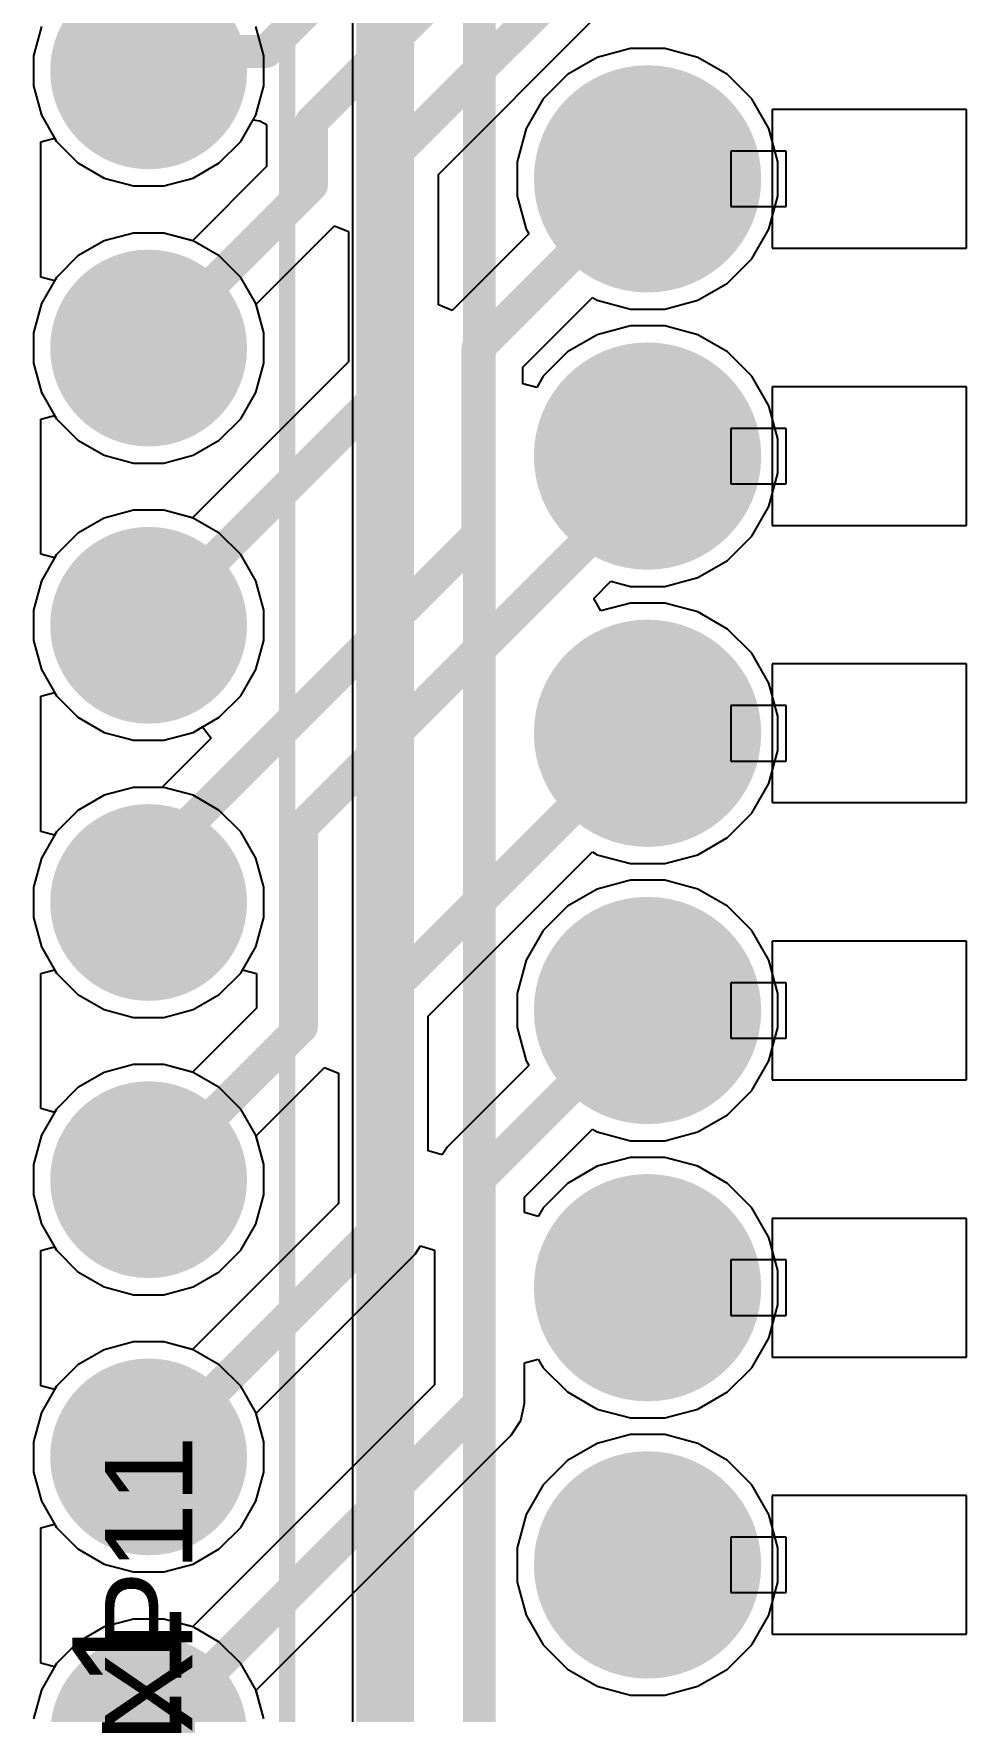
# Model space of a CAD drawing. Header units: inches. Extents: x -0.01 to 4.3, y -0.01 to 7.88.
# Drawn here: x 2.931 to 3.267, y 3.929 to 4.534 of the extents above; entities that cross this region are included whole.
import ezdxf

# ---------------------------------------------------------------- set-up
doc = ezdxf.new("R2010")
doc.units = ezdxf.units.IN
doc.header["$MEASUREMENT"] = 0
for name, color, linetype in [('Bottom Layer', 5, 'Continuous'), ('Bottom Solder', 6, 'Continuous'), ('Mechanical 29', 56, 'Continuous'), ('Multi-Layer', 9, 'Continuous'), ('Pad Holes', 156, 'Continuous'), ('Top Designator', 56, 'Continuous'), ('Top Layer', 1, 'Continuous'), ('Top Overlay', 2, 'Continuous'), ('Top Solder', 216, 'Continuous')]:
    doc.layers.add(name, color=color, linetype=linetype)
doc.styles.add('Arial', font='', dxfattribs={"height": 0.2})
doc.styles.get('Arial').set_extended_font_data('Arial')

# ---------------------------------------------------------------- blocks, each defined once
blk = doc.blocks.new('PLS_12_2')
at = {"layer": 'Bottom Layer'}
h = blk.add_hatch(color=5, dxfattribs=at)
edge = h.paths.add_edge_path()
edge.add_arc((-0.05, 0), 0.0315, 0, 360)
h = blk.add_hatch(color=5, dxfattribs=at)
edge = h.paths.add_edge_path()
edge.add_arc((0.05, 0), 0.0315, 0, 360)
h = blk.add_hatch(color=5, dxfattribs=at)
edge = h.paths.add_edge_path()
edge.add_arc((0.15, 0), 0.0315, 0, 360)
h = blk.add_hatch(color=5, dxfattribs=at)
edge = h.paths.add_edge_path()
edge.add_arc((0.25, 0), 0.0315, 0, 360)
h = blk.add_hatch(color=5, dxfattribs=at)
edge = h.paths.add_edge_path()
edge.add_arc((0.35, 0), 0.0315, 0, 360)
h = blk.add_hatch(color=5, dxfattribs=at)
edge = h.paths.add_edge_path()
edge.add_arc((0.45, 0), 0.0315, 0, 360)
h = blk.add_hatch(color=5, dxfattribs=at)
edge = h.paths.add_edge_path()
edge.add_arc((0.55, 0), 0.0315, 0, 360)
at = {"layer": 'Bottom Solder'}
h = blk.add_hatch(color=6, dxfattribs=at)
edge = h.paths.add_edge_path()
edge.add_arc((-0.05, 0), 0.0355, 0, 360)
h = blk.add_hatch(color=6, dxfattribs=at)
edge = h.paths.add_edge_path()
edge.add_arc((0.05, 0), 0.0355, 0, 360)
h = blk.add_hatch(color=6, dxfattribs=at)
edge = h.paths.add_edge_path()
edge.add_arc((0.15, 0), 0.0355, 0, 360)
h = blk.add_hatch(color=6, dxfattribs=at)
edge = h.paths.add_edge_path()
edge.add_arc((0.25, 0), 0.0355, 0, 360)
h = blk.add_hatch(color=6, dxfattribs=at)
edge = h.paths.add_edge_path()
edge.add_arc((0.35, 0), 0.0355, 0, 360)
h = blk.add_hatch(color=6, dxfattribs=at)
edge = h.paths.add_edge_path()
edge.add_arc((0.45, 0), 0.0355, 0, 360)
h = blk.add_hatch(color=6, dxfattribs=at)
edge = h.paths.add_edge_path()
edge.add_arc((0.55, 0), 0.0355, 0, 360)
at = {"layer": 'Multi-Layer'}
h = blk.add_hatch(color=9, dxfattribs=at)
edge = h.paths.add_edge_path()
edge.add_arc((-0.05, 0), 0.0315, 0, 360)
h = blk.add_hatch(color=9, dxfattribs=at)
edge = h.paths.add_edge_path()
edge.add_arc((0.05, 0), 0.0315, 0, 360)
h = blk.add_hatch(color=9, dxfattribs=at)
edge = h.paths.add_edge_path()
edge.add_arc((0.15, 0), 0.0315, 0, 360)
h = blk.add_hatch(color=9, dxfattribs=at)
edge = h.paths.add_edge_path()
edge.add_arc((0.25, 0), 0.0315, 0, 360)
h = blk.add_hatch(color=9, dxfattribs=at)
edge = h.paths.add_edge_path()
edge.add_arc((0.35, 0), 0.0315, 0, 360)
h = blk.add_hatch(color=9, dxfattribs=at)
edge = h.paths.add_edge_path()
edge.add_arc((0.45, 0), 0.0315, 0, 360)
h = blk.add_hatch(color=9, dxfattribs=at)
edge = h.paths.add_edge_path()
edge.add_arc((0.55, 0), 0.0315, 0, 360)
at = {"layer": 'Pad Holes'}
h = blk.add_hatch(color=7, dxfattribs=at)
edge = h.paths.add_edge_path()
edge.add_arc((-0.05, 0), 0.02165, 0, 360)
h = blk.add_hatch(color=7, dxfattribs=at)
edge = h.paths.add_edge_path()
edge.add_arc((0.05, 0), 0.02165, 0, 360)
h = blk.add_hatch(color=7, dxfattribs=at)
edge = h.paths.add_edge_path()
edge.add_arc((0.15, 0), 0.02165, 0, 360)
h = blk.add_hatch(color=7, dxfattribs=at)
edge = h.paths.add_edge_path()
edge.add_arc((0.25, 0), 0.02165, 0, 360)
h = blk.add_hatch(color=7, dxfattribs=at)
edge = h.paths.add_edge_path()
edge.add_arc((0.35, 0), 0.02165, 0, 360)
h = blk.add_hatch(color=7, dxfattribs=at)
edge = h.paths.add_edge_path()
edge.add_arc((0.45, 0), 0.02165, 0, 360)
h = blk.add_hatch(color=7, dxfattribs=at)
edge = h.paths.add_edge_path()
edge.add_arc((0.55, 0), 0.02165, 0, 360)
at = {"layer": 'Top Layer'}
h = blk.add_hatch(color=1, dxfattribs=at)
edge = h.paths.add_edge_path()
edge.add_arc((-0.05, 0), 0.0315, 0, 360)
h = blk.add_hatch(color=1, dxfattribs=at)
edge = h.paths.add_edge_path()
edge.add_arc((0.05, 0), 0.0315, 0, 360)
h = blk.add_hatch(color=1, dxfattribs=at)
edge = h.paths.add_edge_path()
edge.add_arc((0.15, 0), 0.0315, 0, 360)
h = blk.add_hatch(color=1, dxfattribs=at)
edge = h.paths.add_edge_path()
edge.add_arc((0.25, 0), 0.0315, 0, 360)
h = blk.add_hatch(color=1, dxfattribs=at)
edge = h.paths.add_edge_path()
edge.add_arc((0.35, 0), 0.0315, 0, 360)
h = blk.add_hatch(color=1, dxfattribs=at)
edge = h.paths.add_edge_path()
edge.add_arc((0.45, 0), 0.0315, 0, 360)
h = blk.add_hatch(color=1, dxfattribs=at)
edge = h.paths.add_edge_path()
edge.add_arc((0.55, 0), 0.0315, 0, 360)
at = {"layer": 'Top Solder'}
h = blk.add_hatch(color=216, dxfattribs=at)
edge = h.paths.add_edge_path()
edge.add_arc((-0.05, 0), 0.0355, 0, 360)
h = blk.add_hatch(color=216, dxfattribs=at)
edge = h.paths.add_edge_path()
edge.add_arc((0.05, 0), 0.0355, 0, 360)
h = blk.add_hatch(color=216, dxfattribs=at)
edge = h.paths.add_edge_path()
edge.add_arc((0.15, 0), 0.0355, 0, 360)
h = blk.add_hatch(color=216, dxfattribs=at)
edge = h.paths.add_edge_path()
edge.add_arc((0.25, 0), 0.0355, 0, 360)
h = blk.add_hatch(color=216, dxfattribs=at)
edge = h.paths.add_edge_path()
edge.add_arc((0.35, 0), 0.0355, 0, 360)
h = blk.add_hatch(color=216, dxfattribs=at)
edge = h.paths.add_edge_path()
edge.add_arc((0.45, 0), 0.0355, 0, 360)
h = blk.add_hatch(color=216, dxfattribs=at)
edge = h.paths.add_edge_path()
edge.add_arc((0.55, 0), 0.0355, 0, 360)
at = {"layer": 'Mechanical 29'}
blk.add_lwpolyline([(-0.6, -0.05, 0.00591, 0.00591, 0), (0.6, -0.05, 0.00591, 0.00591, 0)], format="xyseb", dxfattribs=at)
at = {"layer": 'Top Overlay'}
blk.add_lwpolyline([(-0.6, -0.05, 0.00591, 0.00591, 0), (0.6, -0.05, 0.00591, 0.00591, 0)], format="xyseb", dxfattribs=at)
at = {"layer": 'Mechanical 29', "style": 'Arial'}
blk.add_text('XP11', height=0.03937, dxfattribs=at).set_placement((-0.1378, -0.01181))
at = {"layer": 'Top Designator', "style": 'Arial'}
blk.add_text('XP11', height=0.031496, dxfattribs=at).set_placement((-0.04985, -0.01574))
blk = doc.blocks.new('B___P____4')
at = {"layer": 'Bottom Layer'}
h = blk.add_hatch(color=5, dxfattribs=at)
edge = h.paths.add_edge_path()
edge.add_arc((-0.3, 0.65), 0.037, 0, 360)
h = blk.add_hatch(color=5, dxfattribs=at)
edge = h.paths.add_edge_path()
edge.add_arc((-0.3, 0.55), 0.037, 0, 360)
h = blk.add_hatch(color=5, dxfattribs=at)
edge = h.paths.add_edge_path()
edge.add_arc((-0.3, 0.45), 0.037, 0, 360)
h = blk.add_hatch(color=5, dxfattribs=at)
edge = h.paths.add_edge_path()
edge.add_arc((-0.3, 0.35), 0.037, 0, 360)
h = blk.add_hatch(color=5, dxfattribs=at)
edge = h.paths.add_edge_path()
edge.add_arc((-0.3, 0.25), 0.037, 0, 360)
h = blk.add_hatch(color=5, dxfattribs=at)
edge = h.paths.add_edge_path()
edge.add_arc((-0.3, 0.15), 0.037, 0, 360)
at = {"layer": 'Bottom Solder'}
h = blk.add_hatch(color=6, dxfattribs=at)
edge = h.paths.add_edge_path()
edge.add_arc((-0.3, 0.65), 0.041, 0, 360)
h = blk.add_hatch(color=6, dxfattribs=at)
edge = h.paths.add_edge_path()
edge.add_arc((-0.3, 0.55), 0.041, 0, 360)
h = blk.add_hatch(color=6, dxfattribs=at)
edge = h.paths.add_edge_path()
edge.add_arc((-0.3, 0.45), 0.041, 0, 360)
h = blk.add_hatch(color=6, dxfattribs=at)
edge = h.paths.add_edge_path()
edge.add_arc((-0.3, 0.35), 0.041, 0, 360)
h = blk.add_hatch(color=6, dxfattribs=at)
edge = h.paths.add_edge_path()
edge.add_arc((-0.3, 0.25), 0.041, 0, 360)
h = blk.add_hatch(color=6, dxfattribs=at)
edge = h.paths.add_edge_path()
edge.add_arc((-0.3, 0.15), 0.041, 0, 360)
at = {"layer": 'Multi-Layer'}
h = blk.add_hatch(color=9, dxfattribs=at)
edge = h.paths.add_edge_path()
edge.add_arc((-0.3, 0.65), 0.037, 0, 360)
h = blk.add_hatch(color=9, dxfattribs=at)
edge = h.paths.add_edge_path()
edge.add_arc((-0.3, 0.55), 0.037, 0, 360)
h = blk.add_hatch(color=9, dxfattribs=at)
edge = h.paths.add_edge_path()
edge.add_arc((-0.3, 0.45), 0.037, 0, 360)
h = blk.add_hatch(color=9, dxfattribs=at)
edge = h.paths.add_edge_path()
edge.add_arc((-0.3, 0.35), 0.037, 0, 360)
h = blk.add_hatch(color=9, dxfattribs=at)
edge = h.paths.add_edge_path()
edge.add_arc((-0.3, 0.25), 0.037, 0, 360)
h = blk.add_hatch(color=9, dxfattribs=at)
edge = h.paths.add_edge_path()
edge.add_arc((-0.3, 0.15), 0.037, 0, 360)
at = {"layer": 'Pad Holes'}
h = blk.add_hatch(color=7, dxfattribs=at)
edge = h.paths.add_edge_path()
edge.add_arc((-0.3, 0.65), 0.02, 0, 360)
h = blk.add_hatch(color=7, dxfattribs=at)
edge = h.paths.add_edge_path()
edge.add_arc((-0.3, 0.55), 0.02, 0, 360)
h = blk.add_hatch(color=7, dxfattribs=at)
edge = h.paths.add_edge_path()
edge.add_arc((-0.3, 0.45), 0.02, 0, 360)
h = blk.add_hatch(color=7, dxfattribs=at)
edge = h.paths.add_edge_path()
edge.add_arc((-0.3, 0.35), 0.02, 0, 360)
h = blk.add_hatch(color=7, dxfattribs=at)
edge = h.paths.add_edge_path()
edge.add_arc((-0.3, 0.25), 0.02, 0, 360)
h = blk.add_hatch(color=7, dxfattribs=at)
edge = h.paths.add_edge_path()
edge.add_arc((-0.3, 0.15), 0.02, 0, 360)
at = {"layer": 'Top Layer'}
h = blk.add_hatch(color=1, dxfattribs=at)
edge = h.paths.add_edge_path()
edge.add_arc((-0.3, 0.65), 0.037, 0, 360)
h = blk.add_hatch(color=1, dxfattribs=at)
edge = h.paths.add_edge_path()
edge.add_arc((-0.3, 0.55), 0.037, 0, 360)
h = blk.add_hatch(color=1, dxfattribs=at)
edge = h.paths.add_edge_path()
edge.add_arc((-0.3, 0.45), 0.037, 0, 360)
h = blk.add_hatch(color=1, dxfattribs=at)
edge = h.paths.add_edge_path()
edge.add_arc((-0.3, 0.35), 0.037, 0, 360)
h = blk.add_hatch(color=1, dxfattribs=at)
edge = h.paths.add_edge_path()
edge.add_arc((-0.3, 0.25), 0.037, 0, 360)
h = blk.add_hatch(color=1, dxfattribs=at)
edge = h.paths.add_edge_path()
edge.add_arc((-0.3, 0.15), 0.037, 0, 360)
at = {"layer": 'Top Solder'}
h = blk.add_hatch(color=216, dxfattribs=at)
edge = h.paths.add_edge_path()
edge.add_arc((-0.3, 0.65), 0.041, 0, 360)
h = blk.add_hatch(color=216, dxfattribs=at)
edge = h.paths.add_edge_path()
edge.add_arc((-0.3, 0.55), 0.041, 0, 360)
h = blk.add_hatch(color=216, dxfattribs=at)
edge = h.paths.add_edge_path()
edge.add_arc((-0.3, 0.45), 0.041, 0, 360)
h = blk.add_hatch(color=216, dxfattribs=at)
edge = h.paths.add_edge_path()
edge.add_arc((-0.3, 0.35), 0.041, 0, 360)
h = blk.add_hatch(color=216, dxfattribs=at)
edge = h.paths.add_edge_path()
edge.add_arc((-0.3, 0.25), 0.041, 0, 360)
h = blk.add_hatch(color=216, dxfattribs=at)
edge = h.paths.add_edge_path()
edge.add_arc((-0.3, 0.15), 0.041, 0, 360)
at = {"layer": 'Bottom Layer'}
for p, q in [((-0.255, 0.675), (-0.255, 0.625)), ((-0.185, 0.675), (-0.255, 0.675)), ((-0.185, 0.625), (-0.185, 0.675)), ((-0.27, 0.66), (-0.27, 0.64)), ((-0.25, 0.66), (-0.27, 0.66)), ((-0.25, 0.64), (-0.25, 0.66)), ((-0.27, 0.64), (-0.25, 0.64)), ((-0.255, 0.625), (-0.185, 0.625)), ((-0.255, 0.575), (-0.255, 0.525)), ((-0.185, 0.575), (-0.255, 0.575)), ((-0.185, 0.525), (-0.185, 0.575)), ((-0.27, 0.56), (-0.27, 0.54)), ((-0.25, 0.56), (-0.27, 0.56)), ((-0.25, 0.54), (-0.25, 0.56)), ((-0.27, 0.54), (-0.25, 0.54)), ((-0.255, 0.525), (-0.185, 0.525)), ((-0.255, 0.475), (-0.255, 0.425)), ((-0.185, 0.475), (-0.255, 0.475)), ((-0.185, 0.425), (-0.185, 0.475)), ((-0.27, 0.46), (-0.27, 0.44)), ((-0.25, 0.46), (-0.27, 0.46)), ((-0.25, 0.44), (-0.25, 0.46)), ((-0.27, 0.44), (-0.25, 0.44)), ((-0.255, 0.425), (-0.185, 0.425)), ((-0.255, 0.375), (-0.255, 0.325)), ((-0.185, 0.375), (-0.255, 0.375)), ((-0.185, 0.325), (-0.185, 0.375)), ((-0.27, 0.36), (-0.27, 0.34)), ((-0.25, 0.36), (-0.27, 0.36)), ((-0.25, 0.34), (-0.25, 0.36)), ((-0.27, 0.34), (-0.25, 0.34)), ((-0.255, 0.325), (-0.185, 0.325)), ((-0.255, 0.275), (-0.255, 0.225)), ((-0.185, 0.275), (-0.255, 0.275)), ((-0.185, 0.225), (-0.185, 0.275)), ((-0.27, 0.26), (-0.27, 0.24)), ((-0.25, 0.26), (-0.27, 0.26)), ((-0.25, 0.24), (-0.25, 0.26)), ((-0.27, 0.24), (-0.25, 0.24)), ((-0.255, 0.225), (-0.185, 0.225)), ((-0.255, 0.175), (-0.255, 0.125)), ((-0.185, 0.175), (-0.255, 0.175)), ((-0.185, 0.125), (-0.185, 0.175)), ((-0.27, 0.16), (-0.27, 0.14)), ((-0.25, 0.16), (-0.27, 0.16)), ((-0.25, 0.14), (-0.25, 0.16)), ((-0.27, 0.14), (-0.25, 0.14)), ((-0.255, 0.125), (-0.185, 0.125))]:
    blk.add_line(p, q, dxfattribs=at)
at = {"layer": 'Top Overlay'}
blk.add_lwpolyline([(-0.4, -1.05, 0.01, 0.01, 0), (-0.4, 1.05, 0.01, 0.01, 0)], format="xyseb", dxfattribs=at)

msp = doc.modelspace()

# ---------------------------------------------------------------- linework, layer by layer
at = {"layer": 'Bottom Layer'}
for p, q in [((3.046, 4.79701), (3.046, 3.67165)), ((3.01394, 4.52594), (3.01111, 4.53649)), ((3.01394, 4.51501), (3.01394, 4.52594)), ((3.01111, 4.50446), (3.01394, 4.51501)), ((3.00565, 4.49499), (3.01111, 4.50446)), ((2.93354, 4.49486), (2.93854, 4.4962)), ((2.93354, 4.44609), (2.93354, 4.49486)), ((2.93854, 4.4962), (2.93924, 4.49499)), ((2.93924, 4.49499), (2.94696, 4.48727)), ((2.99792, 4.48727), (3.00565, 4.49499)), ((2.94696, 4.48727), (2.95642, 4.4818)), ((2.98846, 4.4818), (2.99792, 4.48727)), ((2.95642, 4.4818), (2.96698, 4.47898)), ((2.9779, 4.47898), (2.98846, 4.4818)), ((2.96698, 4.47898), (2.9779, 4.47898)), ((2.96698, 4.46197), (2.95642, 4.45914)), ((2.9779, 4.46197), (2.96698, 4.46197)), ((2.98846, 4.45914), (2.9779, 4.46197)), ((2.95642, 4.45914), (2.94696, 4.45368)), ((2.99792, 4.45368), (2.98846, 4.45914)), ((2.94696, 4.45368), (2.93924, 4.44595)), ((3.00565, 4.44595), (2.99792, 4.45368)), ((2.93854, 4.44475), (2.93354, 4.44609)), ((2.93924, 4.44595), (2.93854, 4.44475)), ((3.01111, 4.43649), (3.00565, 4.44595)), ((3.01394, 4.42594), (3.01111, 4.43649)), ((3.01394, 4.41501), (3.01394, 4.42594)), ((3.01111, 4.40446), (3.01394, 4.41501)), ((3.00565, 4.39499), (3.01111, 4.40446)), ((2.93354, 4.39486), (2.93854, 4.3962)), ((2.93354, 4.34609), (2.93354, 4.39486)), ((2.93854, 4.3962), (2.93924, 4.39499)), ((2.93924, 4.39499), (2.94696, 4.38727)), ((2.99792, 4.38727), (3.00565, 4.39499)), ((2.94696, 4.38727), (2.95642, 4.3818)), ((2.98846, 4.3818), (2.99792, 4.38727)), ((2.95642, 4.3818), (2.96698, 4.37898)), ((2.96698, 4.37898), (2.9779, 4.37898)), ((2.9779, 4.37898), (2.98846, 4.3818)), ((2.95642, 4.35914), (2.94696, 4.35368)), ((2.96698, 4.36197), (2.95642, 4.35914)), ((2.9779, 4.36197), (2.96698, 4.36197)), ((2.98846, 4.35914), (2.9779, 4.36197)), ((2.99792, 4.35368), (2.98846, 4.35914)), ((2.94696, 4.35368), (2.93924, 4.34595)), ((3.00565, 4.34595), (2.99792, 4.35368)), ((2.93854, 4.34475), (2.93354, 4.34609)), ((2.93924, 4.34595), (2.93854, 4.34475)), ((3.01111, 4.33649), (3.00565, 4.34595)), ((3.01394, 4.32594), (3.01111, 4.33649)), ((3.01394, 4.31501), (3.01394, 4.32594)), ((3.01111, 4.30446), (3.01394, 4.31501)), ((3.00565, 4.29499), (3.01111, 4.30446)), ((2.93354, 4.29486), (2.93854, 4.2962)), ((2.93354, 4.24609), (2.93354, 4.29486)), ((2.93854, 4.2962), (2.93924, 4.29499)), ((2.93924, 4.29499), (2.94696, 4.28727)), ((2.99792, 4.28727), (3.00565, 4.29499)), ((2.94696, 4.28727), (2.95642, 4.2818)), ((2.98846, 4.2818), (2.99792, 4.28727)), ((2.95642, 4.2818), (2.96698, 4.27898)), ((2.9779, 4.27898), (2.98846, 4.2818)), ((2.96698, 4.27898), (2.9779, 4.27898)), ((2.96698, 4.26197), (2.95642, 4.25914)), ((2.9779, 4.26197), (2.96698, 4.26197)), ((2.98846, 4.25914), (2.9779, 4.26197)), ((2.95642, 4.25914), (2.94696, 4.25368)), ((2.99792, 4.25368), (2.98846, 4.25914)), ((2.94696, 4.25368), (2.93924, 4.24595)), ((3.00565, 4.24595), (2.99792, 4.25368)), ((2.93854, 4.24475), (2.93354, 4.24609)), ((2.93924, 4.24595), (2.93854, 4.24475)), ((3.01111, 4.23649), (3.00565, 4.24595)), ((3.01394, 4.22594), (3.01111, 4.23649)), ((3.01394, 4.21501), (3.01394, 4.22594)), ((3.01111, 4.20446), (3.01394, 4.21501)), ((3.00565, 4.19499), (3.01111, 4.20446)), ((2.93354, 4.19486), (2.93854, 4.1962)), ((2.93354, 4.14609), (2.93354, 4.19486)), ((2.93854, 4.1962), (2.93924, 4.19499)), ((2.93924, 4.19499), (2.94696, 4.18727)), ((2.99792, 4.18727), (3.00565, 4.19499)), ((2.94696, 4.18727), (2.95642, 4.1818)), ((2.98846, 4.1818), (2.99792, 4.18727)), ((2.95642, 4.1818), (2.96698, 4.17898)), ((2.96698, 4.17898), (2.9779, 4.17898)), ((2.9779, 4.17898), (2.98846, 4.1818)), ((2.95642, 4.15914), (2.94696, 4.15368)), ((2.96698, 4.16197), (2.95642, 4.15914)), ((2.9779, 4.16197), (2.96698, 4.16197)), ((2.98846, 4.15914), (2.9779, 4.16197)), ((2.99792, 4.15368), (2.98846, 4.15914)), ((2.94696, 4.15368), (2.93924, 4.14595)), ((3.00565, 4.14595), (2.99792, 4.15368)), ((2.93854, 4.14475), (2.93354, 4.14609)), ((2.93924, 4.14595), (2.93854, 4.14475)), ((3.01111, 4.13649), (3.00565, 4.14595)), ((3.01394, 4.12594), (3.01111, 4.13649)), ((3.01394, 4.11501), (3.01394, 4.12594)), ((3.01111, 4.10446), (3.01394, 4.11501)), ((3.00565, 4.09499), (3.01111, 4.10446)), ((2.93354, 4.09486), (2.93854, 4.0962)), ((2.93354, 4.04609), (2.93354, 4.09486)), ((2.93854, 4.0962), (2.93924, 4.09499)), ((2.93924, 4.09499), (2.94696, 4.08727)), ((2.99792, 4.08727), (3.00565, 4.09499)), ((2.94696, 4.08727), (2.95642, 4.0818)), ((2.98846, 4.0818), (2.99792, 4.08727)), ((2.95642, 4.0818), (2.96698, 4.07898)), ((2.9779, 4.07898), (2.98846, 4.0818)), ((2.96698, 4.07898), (2.9779, 4.07898)), ((2.96698, 4.06197), (2.95642, 4.05914)), ((2.9779, 4.06197), (2.96698, 4.06197)), ((2.98846, 4.05914), (2.9779, 4.06197)), ((2.95642, 4.05914), (2.94696, 4.05368)), ((2.99792, 4.05368), (2.98846, 4.05914)), ((2.94696, 4.05368), (2.93924, 4.04595)), ((3.00565, 4.04595), (2.99792, 4.05368)), ((2.93854, 4.04475), (2.93354, 4.04609)), ((2.93924, 4.04595), (2.93854, 4.04475)), ((3.01111, 4.03649), (3.00565, 4.04595)), ((3.01394, 4.02594), (3.01111, 4.03649)), ((3.01394, 4.01501), (3.01394, 4.02594)), ((3.01111, 4.00446), (3.01394, 4.01501)), ((3.00565, 3.99499), (3.01111, 4.00446)), ((2.93354, 3.99486), (2.93854, 3.9962)), ((2.93854, 3.9962), (2.93924, 3.99499)), ((2.93924, 3.99499), (2.94696, 3.98727)), ((2.99792, 3.98727), (3.00565, 3.99499)), ((2.93354, 3.94609), (2.93354, 3.99486)), ((2.94696, 3.98727), (2.95642, 3.9818)), ((2.98846, 3.9818), (2.99792, 3.98727)), ((2.95642, 3.9818), (2.96698, 3.97898)), ((2.96698, 3.97898), (2.9779, 3.97898)), ((2.9779, 3.97898), (2.98846, 3.9818)), ((2.95642, 3.95914), (2.94696, 3.95368)), ((2.96698, 3.96197), (2.95642, 3.95914)), ((2.9779, 3.96197), (2.96698, 3.96197)), ((2.98846, 3.95914), (2.9779, 3.96197)), ((2.99792, 3.95368), (2.98846, 3.95914)), ((2.94696, 3.95368), (2.93924, 3.94595)), ((3.00565, 3.94595), (2.99792, 3.95368)), ((2.93854, 3.94475), (2.93354, 3.94609)), ((2.93924, 3.94595), (2.93854, 3.94475)), ((3.01111, 3.93649), (3.00565, 3.94595)), ((3.01394, 3.92594), (3.01111, 3.93649))]:
    msp.add_line(p, q, dxfattribs=at)
for points in [[(3.06221, 3.67165, 0.01181, 0.01181, 0), (3.06221, 4.87188, 0.01181, 0.01181, 0)], [(3.09174, 3.74212, 0.01181, 0.01181, 0), (3.09174, 4.78319, 0.01181, 0.01181, 0)]]:
    msp.add_lwpolyline(points, format="xyseb", dxfattribs=at)
at = {"layer": 'Top Layer'}
for p, q in [((2.93377, 4.53649), (2.93094, 4.52594)), ((3.07693, 4.48312), (3.1325, 4.5387)), ((3.14617, 4.5285), (3.13422, 4.52529)), ((3.15855, 4.5285), (3.14617, 4.5285)), ((3.1705, 4.52529), (3.15855, 4.5285)), ((2.93094, 4.52594), (2.93094, 4.51501)), ((3.13422, 4.52529), (3.1235, 4.51911)), ((3.18122, 4.51911), (3.1705, 4.52529)), ((3.1235, 4.51911), (3.11475, 4.51035)), ((3.18997, 4.51035), (3.18122, 4.51911)), ((2.93094, 4.51501), (2.93377, 4.50446)), ((3.11475, 4.51035), (3.10857, 4.49964)), ((3.19616, 4.49964), (3.18997, 4.51035)), ((2.93377, 4.50446), (2.93924, 4.49499)), ((3.00565, 4.49499), (3.01012, 4.50274)), ((3.01012, 4.50274), (3.01258, 4.5024)), ((3.01258, 4.5024), (3.01496, 4.50113)), ((3.01496, 4.50113), (3.01496, 4.48593)), ((3.10857, 4.49964), (3.10536, 4.48768)), ((3.19936, 4.48768), (3.19616, 4.49964)), ((2.93924, 4.49499), (2.94696, 4.48727)), ((2.99792, 4.48727), (3.00565, 4.49499)), ((2.94696, 4.48727), (2.95642, 4.4818)), ((3.01496, 4.48593), (2.98823, 4.4592)), ((2.98846, 4.4818), (2.99792, 4.48727)), ((3.10536, 4.48768), (3.10536, 4.47531)), ((3.19936, 4.47531), (3.19936, 4.48768)), ((2.95642, 4.4818), (2.96698, 4.47898)), ((2.9779, 4.47898), (2.98846, 4.4818)), ((3.07693, 4.43606), (3.07693, 4.48312)), ((2.96698, 4.47898), (2.9779, 4.47898)), ((3.10536, 4.47531), (3.10857, 4.46335)), ((3.19616, 4.46335), (3.19936, 4.47531)), ((2.96698, 4.46197), (2.95642, 4.45914)), ((2.9779, 4.46197), (2.96698, 4.46197)), ((2.98823, 4.4592), (2.9779, 4.46197)), ((3.01117, 4.43627), (3.03949, 4.46459)), ((3.03949, 4.46459), (3.04449, 4.46252)), ((3.04449, 4.46252), (3.04449, 4.41546)), ((3.10956, 4.46163), (3.08193, 4.43399)), ((3.10857, 4.46335), (3.10956, 4.46163)), ((3.18997, 4.45264), (3.19616, 4.46335)), ((2.95642, 4.45914), (2.94696, 4.45368)), ((2.94696, 4.45368), (2.93924, 4.44595)), ((3.18122, 4.44389), (3.18997, 4.45264)), ((2.93924, 4.44595), (2.93377, 4.43649)), ((3.1705, 4.4377), (3.18122, 4.44389)), ((3.10738, 4.41358), (3.1325, 4.4387)), ((3.1325, 4.4387), (3.13422, 4.4377)), ((3.13422, 4.4377), (3.14617, 4.4345)), ((3.15855, 4.4345), (3.1705, 4.4377)), ((2.93377, 4.43649), (2.93094, 4.42594)), ((3.01394, 4.42594), (3.01117, 4.43627)), ((3.08193, 4.43399), (3.07693, 4.43606)), ((3.14617, 4.4345), (3.15855, 4.4345)), ((2.93094, 4.42594), (2.93094, 4.41501)), ((3.01394, 4.41501), (3.01394, 4.42594)), ((3.13422, 4.42529), (3.1235, 4.41911)), ((3.14617, 4.4285), (3.13422, 4.42529)), ((3.15855, 4.4285), (3.14617, 4.4285)), ((3.1705, 4.42529), (3.15855, 4.4285)), ((3.18122, 4.41911), (3.1705, 4.42529)), ((3.1235, 4.41911), (3.11475, 4.41035)), ((3.18997, 4.41035), (3.18122, 4.41911)), ((2.93094, 4.41501), (2.93377, 4.40446)), ((3.04449, 4.41546), (2.98823, 4.3592)), ((3.01111, 4.40446), (3.01394, 4.41501)), ((3.10738, 4.40758), (3.10738, 4.41358)), ((3.11238, 4.40624), (3.10738, 4.40758)), ((3.11475, 4.41035), (3.11238, 4.40624)), ((3.19616, 4.39964), (3.18997, 4.41035)), ((2.93377, 4.40446), (2.93924, 4.39499)), ((3.00565, 4.39499), (3.01111, 4.40446)), ((2.93924, 4.39499), (2.94696, 4.38727)), ((2.99792, 4.38727), (3.00565, 4.39499)), ((3.19936, 4.38768), (3.19616, 4.39964)), ((2.94696, 4.38727), (2.95642, 4.3818)), ((2.98846, 4.3818), (2.99792, 4.38727)), ((3.19936, 4.37531), (3.19936, 4.38768)), ((2.95642, 4.3818), (2.96698, 4.37898)), ((2.96698, 4.37898), (2.9779, 4.37898)), ((2.9779, 4.37898), (2.98846, 4.3818)), ((3.19616, 4.36335), (3.19936, 4.37531)), ((2.95642, 4.35914), (2.94696, 4.35368)), ((2.96698, 4.36197), (2.95642, 4.35914)), ((2.9779, 4.36197), (2.96698, 4.36197)), ((2.98823, 4.3592), (2.9779, 4.36197)), ((3.18997, 4.35264), (3.19616, 4.36335)), ((2.94696, 4.35368), (2.93924, 4.34595)), ((3.18122, 4.34389), (3.18997, 4.35264)), ((2.93924, 4.34595), (2.93377, 4.33649)), ((3.1705, 4.3377), (3.18122, 4.34389)), ((2.93377, 4.33649), (2.93094, 4.32594)), ((3.13294, 4.33013), (3.13918, 4.33637)), ((3.13918, 4.33637), (3.14617, 4.3345)), ((3.14617, 4.3345), (3.15855, 4.3345)), ((3.15855, 4.3345), (3.1705, 4.3377)), ((3.13553, 4.32564), (3.13294, 4.33013)), ((3.14617, 4.3285), (3.13553, 4.32564)), ((3.15855, 4.3285), (3.14617, 4.3285)), ((3.1705, 4.32529), (3.15855, 4.3285)), ((2.93094, 4.32594), (2.93094, 4.31501)), ((3.18122, 4.31911), (3.1705, 4.32529)), ((3.18997, 4.31035), (3.18122, 4.31911)), ((2.93094, 4.31501), (2.93377, 4.30446)), ((3.19616, 4.29964), (3.18997, 4.31035)), ((2.93377, 4.30446), (2.93924, 4.29499)), ((3.19936, 4.28768), (3.19616, 4.29964)), ((2.93924, 4.29499), (2.94696, 4.28727)), ((2.94696, 4.28727), (2.95642, 4.2818)), ((3.19936, 4.27531), (3.19936, 4.28768)), ((2.95642, 4.2818), (2.96698, 4.27898)), ((2.99498, 4.2798), (2.97715, 4.26197)), ((2.9779, 4.27898), (2.98846, 4.2818)), ((2.98846, 4.2818), (2.99191, 4.2838)), ((2.99191, 4.2838), (2.99498, 4.2798)), ((2.96698, 4.27898), (2.9779, 4.27898)), ((3.19616, 4.26335), (3.19936, 4.27531)), ((2.96698, 4.26197), (2.95642, 4.25914)), ((2.97715, 4.26197), (2.96698, 4.26197)), ((3.18997, 4.25264), (3.19616, 4.26335)), ((2.95642, 4.25914), (2.94696, 4.25368)), ((2.94696, 4.25368), (2.93924, 4.24595)), ((3.18122, 4.24389), (3.18997, 4.25264)), ((2.93924, 4.24595), (2.93377, 4.23649)), ((3.1705, 4.2377), (3.18122, 4.24389)), ((3.0733, 4.1795), (3.1325, 4.2387)), ((3.1325, 4.2387), (3.13422, 4.2377)), ((3.13422, 4.2377), (3.14617, 4.2345)), ((3.15855, 4.2345), (3.1705, 4.2377)), ((2.93377, 4.23649), (2.93094, 4.22594)), ((3.14617, 4.2345), (3.15855, 4.2345)), ((2.93094, 4.22594), (2.93094, 4.21501)), ((3.13422, 4.22529), (3.1235, 4.21911)), ((3.14617, 4.2285), (3.13422, 4.22529)), ((3.15855, 4.2285), (3.14617, 4.2285)), ((3.1705, 4.22529), (3.15855, 4.2285)), ((3.18122, 4.21911), (3.1705, 4.22529)), ((3.1235, 4.21911), (3.11475, 4.21035)), ((3.18997, 4.21035), (3.18122, 4.21911)), ((2.93094, 4.21501), (2.93377, 4.20446)), ((3.11475, 4.21035), (3.10857, 4.19964)), ((3.19616, 4.19964), (3.18997, 4.21035)), ((2.93377, 4.20446), (2.93924, 4.19499)), ((2.93924, 4.19499), (2.94696, 4.18727)), ((2.99792, 4.18727), (3.00565, 4.19499)), ((3.00565, 4.19499), (3.00634, 4.1962)), ((3.00634, 4.1962), (3.01134, 4.19486)), ((3.01134, 4.19486), (3.01134, 4.18231)), ((3.10857, 4.19964), (3.10536, 4.18768)), ((3.19936, 4.18768), (3.19616, 4.19964)), ((2.94696, 4.18727), (2.95642, 4.1818)), ((2.98846, 4.1818), (2.99792, 4.18727)), ((3.10536, 4.18768), (3.10536, 4.17531)), ((3.19936, 4.17531), (3.19936, 4.18768)), ((2.95642, 4.1818), (2.96698, 4.17898)), ((2.96698, 4.17898), (2.9779, 4.17898)), ((2.9779, 4.17898), (2.98846, 4.1818)), ((3.01134, 4.18231), (2.98823, 4.1592)), ((3.0733, 4.13091), (3.0733, 4.1795)), ((3.10536, 4.17531), (3.10857, 4.16335)), ((3.19616, 4.16335), (3.19936, 4.17531)), ((2.95642, 4.15914), (2.94696, 4.15368)), ((2.96698, 4.16197), (2.95642, 4.15914)), ((2.9779, 4.16197), (2.96698, 4.16197)), ((2.98823, 4.1592), (2.9779, 4.16197)), ((3.01117, 4.13627), (3.03587, 4.16097)), ((3.03587, 4.16097), (3.04087, 4.1589)), ((3.04087, 4.1589), (3.04087, 4.11184)), ((3.10956, 4.16163), (3.08027, 4.13234)), ((3.10857, 4.16335), (3.10956, 4.16163)), ((3.18997, 4.15264), (3.19616, 4.16335)), ((2.94696, 4.15368), (2.93924, 4.14595)), ((3.18122, 4.14389), (3.18997, 4.15264)), ((2.93924, 4.14595), (2.93377, 4.13649)), ((3.1705, 4.1377), (3.18122, 4.14389)), ((2.93377, 4.13649), (2.93094, 4.12594)), ((3.01394, 4.12594), (3.01117, 4.13627)), ((3.10796, 4.11416), (3.1325, 4.1387)), ((3.1325, 4.1387), (3.13422, 4.1377)), ((3.13422, 4.1377), (3.14617, 4.1345)), ((3.14617, 4.1345), (3.15855, 4.1345)), ((3.15855, 4.1345), (3.1705, 4.1377)), ((3.0783, 4.12939), (3.0733, 4.13091)), ((3.08027, 4.13234), (3.0783, 4.12939)), ((3.14617, 4.1285), (3.13422, 4.12529)), ((3.15855, 4.1285), (3.14617, 4.1285)), ((3.1705, 4.12529), (3.15855, 4.1285)), ((2.93094, 4.12594), (2.93094, 4.11501)), ((3.01394, 4.11501), (3.01394, 4.12594)), ((3.13422, 4.12529), (3.1235, 4.11911)), ((3.18122, 4.11911), (3.1705, 4.12529)), ((3.1235, 4.11911), (3.11475, 4.11035)), ((3.18997, 4.11035), (3.18122, 4.11911)), ((2.93094, 4.11501), (2.93377, 4.10446)), ((3.04087, 4.11184), (2.98823, 4.0592)), ((3.01111, 4.10446), (3.01394, 4.11501)), ((3.10796, 4.10858), (3.10796, 4.11416)), ((3.11475, 4.11035), (3.11296, 4.10724)), ((3.19616, 4.09964), (3.18997, 4.11035)), ((2.93377, 4.10446), (2.93924, 4.09499)), ((3.00565, 4.09499), (3.01111, 4.10446)), ((3.11296, 4.10724), (3.10796, 4.10858)), ((3.19936, 4.08768), (3.19616, 4.09964)), ((2.93924, 4.09499), (2.94696, 4.08727)), ((2.99792, 4.08727), (3.00565, 4.09499)), ((3.01117, 4.03627), (3.06855, 4.09365)), ((3.06855, 4.09365), (3.07052, 4.0966)), ((3.07052, 4.0966), (3.07552, 4.09508)), ((3.07552, 4.09508), (3.07552, 4.04649)), ((2.94696, 4.08727), (2.95642, 4.0818)), ((2.98846, 4.0818), (2.99792, 4.08727)), ((3.19936, 4.07531), (3.19936, 4.08768)), ((2.95642, 4.0818), (2.96698, 4.07898)), ((2.9779, 4.07898), (2.98846, 4.0818)), ((2.96698, 4.07898), (2.9779, 4.07898)), ((3.19616, 4.06335), (3.19936, 4.07531)), ((2.96698, 4.06197), (2.95642, 4.05914)), ((2.9779, 4.06197), (2.96698, 4.06197)), ((2.98823, 4.0592), (2.9779, 4.06197)), ((3.18997, 4.05264), (3.19616, 4.06335)), ((2.95642, 4.05914), (2.94696, 4.05368)), ((3.10796, 4.05441), (3.11296, 4.05575)), ((3.11296, 4.05575), (3.11475, 4.05264)), ((2.94696, 4.05368), (2.93924, 4.04595)), ((3.10796, 4.03977), (3.10796, 4.05441)), ((3.11475, 4.05264), (3.1235, 4.04389)), ((3.18122, 4.04389), (3.18997, 4.05264)), ((2.93924, 4.04595), (2.93377, 4.03649)), ((3.07552, 4.04649), (2.98823, 3.9592)), ((3.1235, 4.04389), (3.13422, 4.0377)), ((3.1705, 4.0377), (3.18122, 4.04389)), ((3.10672, 4.03357), (3.10796, 4.03977)), ((3.13422, 4.0377), (3.14617, 4.0345)), ((3.15855, 4.0345), (3.1705, 4.0377)), ((2.93377, 4.03649), (2.93094, 4.02594)), ((3.01394, 4.02594), (3.01117, 4.03627)), ((3.10321, 4.0283), (3.10672, 4.03357)), ((3.14617, 4.0345), (3.15855, 4.0345)), ((2.93094, 4.02594), (2.93094, 4.01501)), ((3.01117, 3.93627), (3.10321, 4.0283)), ((3.01394, 4.01501), (3.01394, 4.02594)), ((3.13422, 4.02529), (3.1235, 4.01911)), ((3.14617, 4.0285), (3.13422, 4.02529)), ((3.15855, 4.0285), (3.14617, 4.0285)), ((3.1705, 4.02529), (3.15855, 4.0285)), ((3.18122, 4.01911), (3.1705, 4.02529)), ((3.1235, 4.01911), (3.11475, 4.01035)), ((3.18997, 4.01035), (3.18122, 4.01911)), ((2.93094, 4.01501), (2.93377, 4.00446)), ((3.01111, 4.00446), (3.01394, 4.01501)), ((3.11475, 4.01035), (3.10857, 3.99964)), ((3.19616, 3.99964), (3.18997, 4.01035)), ((2.93377, 4.00446), (2.93924, 3.99499)), ((3.00565, 3.99499), (3.01111, 4.00446)), ((2.93924, 3.99499), (2.94696, 3.98727)), ((2.99792, 3.98727), (3.00565, 3.99499)), ((3.10857, 3.99964), (3.10536, 3.98768)), ((3.19936, 3.98768), (3.19616, 3.99964)), ((2.94696, 3.98727), (2.95642, 3.9818)), ((2.98846, 3.9818), (2.99792, 3.98727)), ((3.10536, 3.98768), (3.10536, 3.97531)), ((3.19936, 3.97531), (3.19936, 3.98768)), ((2.95642, 3.9818), (2.96698, 3.97898)), ((2.96698, 3.97898), (2.9779, 3.97898)), ((2.9779, 3.97898), (2.98846, 3.9818)), ((3.10536, 3.97531), (3.10857, 3.96335)), ((3.19616, 3.96335), (3.19936, 3.97531)), ((2.95642, 3.95914), (2.94696, 3.95368)), ((2.96698, 3.96197), (2.95642, 3.95914)), ((2.9779, 3.96197), (2.96698, 3.96197)), ((2.98823, 3.9592), (2.9779, 3.96197)), ((3.10857, 3.96335), (3.11475, 3.95264)), ((3.18997, 3.95264), (3.19616, 3.96335)), ((2.94696, 3.95368), (2.93924, 3.94595)), ((3.11475, 3.95264), (3.1235, 3.94389)), ((3.18122, 3.94389), (3.18997, 3.95264)), ((2.93924, 3.94595), (2.93377, 3.93649)), ((3.1235, 3.94389), (3.13422, 3.9377)), ((3.1705, 3.9377), (3.18122, 3.94389)), ((2.93377, 3.93649), (2.93094, 3.92594)), ((3.01394, 3.92594), (3.01117, 3.93627)), ((3.13422, 3.9377), (3.14617, 3.9345)), ((3.14617, 3.9345), (3.15855, 3.9345)), ((3.15855, 3.9345), (3.1705, 3.9377))]:
    msp.add_line(p, q, dxfattribs=at)
for points in [[(3.06071, 4.48984, 0.01181, 0.01181, 0), (3.15236, 4.5815, 0.01181, 0.01181, 0)], [(3.01479, 4.52744, 0.01181, 0.01181, 0), (3.06221, 4.57486, 0.01181, 0.01181, 0)], [(3.03118, 4.50207, 0.01181, 0.01181, 0), (3.09174, 4.56263, 0.01181, 0.01181, 0)], [(2.97244, 4.52047, 0.01181, 0.01181, 0), (2.97941, 4.52744, 0.01181, 0.01181, 0)], [(2.97941, 4.52744, 0.01181, 0.01181, 0), (3.01479, 4.52744, 0.01181, 0.01181, 0)], [(3.03118, 4.47921, 0.01181, 0.01181, 0), (3.03118, 4.50207, 0.01181, 0.01181, 0)], [(3.06071, 4.40874, 0.01181, 0.01181, 0), (3.06071, 4.48984, 0.01181, 0.01181, 0)], [(3.09116, 4.4203, 0.01181, 0.01181, 0), (3.15236, 4.4815, 0.01181, 0.01181, 0)], [(2.97244, 4.42047, 0.01181, 0.01181, 0), (3.03118, 4.47921, 0.01181, 0.01181, 0)], [(3.09116, 4.35304, 0.01181, 0.01181, 0), (3.09116, 4.4203, 0.01181, 0.01181, 0)], [(2.97244, 4.32047, 0.01181, 0.01181, 0), (3.06071, 4.40874, 0.01181, 0.01181, 0)], [(3.15236, 4.37249, 0.01181, 0.01181, 0), (3.15236, 4.3815, 0.01181, 0.01181, 0)], [(3.02756, 4.24768, 0.01181, 0.01181, 0), (3.15236, 4.37249, 0.01181, 0.01181, 0)], [(2.97244, 4.23432, 0.01181, 0.01181, 0), (3.09116, 4.35304, 0.01181, 0.01181, 0)], [(3.05709, 4.18622, 0.01181, 0.01181, 0), (3.15236, 4.2815, 0.01181, 0.01181, 0)], [(3.02756, 4.17559, 0.01181, 0.01181, 0), (3.02756, 4.24768, 0.01181, 0.01181, 0)], [(2.97244, 4.22047, 0.01181, 0.01181, 0), (2.97244, 4.23432, 0.01181, 0.01181, 0)], [(3.05709, 4.10512, 0.01181, 0.01181, 0), (3.05709, 4.18622, 0.01181, 0.01181, 0)], [(3.09174, 4.12087, 0.01181, 0.01181, 0), (3.15236, 4.1815, 0.01181, 0.01181, 0)], [(2.97244, 4.12047, 0.01181, 0.01181, 0), (3.02756, 4.17559, 0.01181, 0.01181, 0)], [(3.09174, 4.03977, 0.01181, 0.01181, 0), (3.09174, 4.12087, 0.01181, 0.01181, 0)], [(2.97244, 4.02047, 0.01181, 0.01181, 0), (3.05709, 4.10512, 0.01181, 0.01181, 0)], [(2.97244, 3.92047, 0.01181, 0.01181, 0), (3.09174, 4.03977, 0.01181, 0.01181, 0)]]:
    msp.add_lwpolyline(points, format="xyseb", dxfattribs=at)
for points in [[(2.97646, 4.52744, 0.00591, 0.00591, 1), (2.98237, 4.52744, 0.00591, 0.00591, 1)], [(2.97646, 4.52744, 0.00591, 0.00591, 1), (2.98237, 4.52744, 0.00591, 0.00591, 1)], [(3.01184, 4.52744, 0.00591, 0.00591, 1), (3.01775, 4.52744, 0.00591, 0.00591, 1)], [(3.01184, 4.52744, 0.00591, 0.00591, 1), (3.01775, 4.52744, 0.00591, 0.00591, 1)], [(2.96949, 4.52047, 0.00591, 0.00591, 1), (2.97539, 4.52047, 0.00591, 0.00591, 1)], [(3.02823, 4.50207, 0.00591, 0.00591, 1), (3.03413, 4.50207, 0.00591, 0.00591, 1)], [(3.02823, 4.50207, 0.00591, 0.00591, 1), (3.03413, 4.50207, 0.00591, 0.00591, 1)], [(3.05776, 4.48984, 0.00591, 0.00591, 1), (3.06366, 4.48984, 0.00591, 0.00591, 1)], [(3.05776, 4.48984, 0.00591, 0.00591, 1), (3.06366, 4.48984, 0.00591, 0.00591, 1)], [(3.14941, 4.4815, 0.00591, 0.00591, 1), (3.15531, 4.4815, 0.00591, 0.00591, 1)], [(3.02823, 4.47921, 0.00591, 0.00591, 1), (3.03413, 4.47921, 0.00591, 0.00591, 1)], [(3.02823, 4.47921, 0.00591, 0.00591, 1), (3.03413, 4.47921, 0.00591, 0.00591, 1)], [(2.96949, 4.42047, 0.00591, 0.00591, 1), (2.97539, 4.42047, 0.00591, 0.00591, 1)], [(3.08821, 4.4203, 0.00591, 0.00591, 1), (3.09412, 4.4203, 0.00591, 0.00591, 1)], [(3.08821, 4.4203, 0.00591, 0.00591, 1), (3.09412, 4.4203, 0.00591, 0.00591, 1)], [(3.05776, 4.40874, 0.00591, 0.00591, 1), (3.06366, 4.40874, 0.00591, 0.00591, 1)], [(3.05776, 4.40874, 0.00591, 0.00591, 1), (3.06366, 4.40874, 0.00591, 0.00591, 1)], [(3.14941, 4.3815, 0.00591, 0.00591, 1), (3.15531, 4.3815, 0.00591, 0.00591, 1)], [(3.14941, 4.37249, 0.00591, 0.00591, 1), (3.15531, 4.37249, 0.00591, 0.00591, 1)], [(3.14941, 4.37249, 0.00591, 0.00591, 1), (3.15531, 4.37249, 0.00591, 0.00591, 1)], [(3.08821, 4.35304, 0.00591, 0.00591, 1), (3.09412, 4.35304, 0.00591, 0.00591, 1)], [(3.08821, 4.35304, 0.00591, 0.00591, 1), (3.09412, 4.35304, 0.00591, 0.00591, 1)], [(2.96949, 4.32047, 0.00591, 0.00591, 1), (2.97539, 4.32047, 0.00591, 0.00591, 1)], [(3.14941, 4.2815, 0.00591, 0.00591, 1), (3.15531, 4.2815, 0.00591, 0.00591, 1)], [(3.02461, 4.24768, 0.00591, 0.00591, 1), (3.03051, 4.24768, 0.00591, 0.00591, 1)], [(3.02461, 4.24768, 0.00591, 0.00591, 1), (3.03051, 4.24768, 0.00591, 0.00591, 1)], [(2.96949, 4.23432, 0.00591, 0.00591, 1), (2.97539, 4.23432, 0.00591, 0.00591, 1)], [(2.96949, 4.23432, 0.00591, 0.00591, 1), (2.97539, 4.23432, 0.00591, 0.00591, 1)], [(2.96949, 4.22047, 0.00591, 0.00591, 1), (2.97539, 4.22047, 0.00591, 0.00591, 1)], [(3.05413, 4.18622, 0.00591, 0.00591, 1), (3.06004, 4.18622, 0.00591, 0.00591, 1)], [(3.05413, 4.18622, 0.00591, 0.00591, 1), (3.06004, 4.18622, 0.00591, 0.00591, 1)], [(3.14941, 4.1815, 0.00591, 0.00591, 1), (3.15531, 4.1815, 0.00591, 0.00591, 1)], [(3.02461, 4.17559, 0.00591, 0.00591, 1), (3.03051, 4.17559, 0.00591, 0.00591, 1)], [(3.02461, 4.17559, 0.00591, 0.00591, 1), (3.03051, 4.17559, 0.00591, 0.00591, 1)], [(2.96949, 4.12047, 0.00591, 0.00591, 1), (2.97539, 4.12047, 0.00591, 0.00591, 1)], [(3.08879, 4.12087, 0.00591, 0.00591, 1), (3.09469, 4.12087, 0.00591, 0.00591, 1)], [(3.08879, 4.12087, 0.00591, 0.00591, 1), (3.09469, 4.12087, 0.00591, 0.00591, 1)], [(3.05413, 4.10512, 0.00591, 0.00591, 1), (3.06004, 4.10512, 0.00591, 0.00591, 1)], [(3.05413, 4.10512, 0.00591, 0.00591, 1), (3.06004, 4.10512, 0.00591, 0.00591, 1)], [(3.08879, 4.03977, 0.00591, 0.00591, 1), (3.09469, 4.03977, 0.00591, 0.00591, 1)], [(3.08879, 4.03977, 0.00591, 0.00591, 1), (3.09469, 4.03977, 0.00591, 0.00591, 1)], [(2.96949, 4.02047, 0.00591, 0.00591, 1), (2.97539, 4.02047, 0.00591, 0.00591, 1)]]:
    msp.add_lwpolyline(points, format="xyseb", close=True, dxfattribs=at)

# ---------------------------------------------------------------- block references
msp.add_blockref('B___P____4', (3.45236, 3.8315))
at = {"rotation": 90}
msp.add_blockref('PLS_12_2', (2.97244, 3.97047), dxfattribs=at)

doc.saveas('drawing.dxf')
